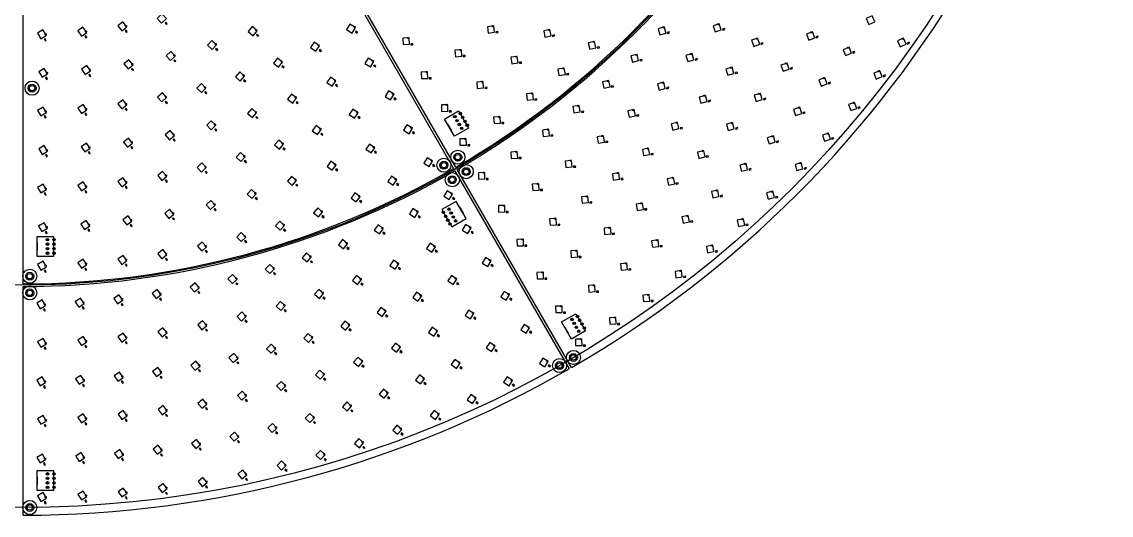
# Model space of a CAD drawing. Header units: millimetres. Extents: x -854 to 854, y -854 to 854.
# Drawn here: x 0 to 848, y -854 to -470 of the extents above; entities that cross this region are included whole.
import ezdxf

# ---------------------------------------------------------------- set-up
doc = ezdxf.new("R2010")
doc.units = ezdxf.units.MM
for name, color, linetype in [('CAP', 30, 'Continuous'), ('LED', 7, 'Continuous'), ('MOUNT', 1, 'Continuous'), ('OUTLINE', 2, 'Continuous'), ('WAGO', 3, 'Continuous')]:
    doc.layers.add(name, color=color, linetype=linetype)

msp = doc.modelspace()

# ---------------------------------------------------------------- linework, layer by layer
at = {"layer": 'CAP'}
for points in [[(113.22, -471.5), (112.13, -470.33), (111.54, -470.88), (112.64, -472.05), (113.22, -471.5)], [(19.06, -484.53), (18.22, -483.17), (17.54, -483.59), (18.38, -484.95), (19.06, -484.53)], [(50.71, -482.24), (49.78, -480.94), (49.13, -481.41), (50.06, -482.71), (50.71, -482.24)], [(82.14, -477.9), (81.13, -476.66), (80.51, -477.17), (81.52, -478.4), (82.14, -477.9)], [(184.36, -480.77), (183.13, -479.75), (182.62, -480.37), (183.85, -481.38), (184.36, -480.77)], [(261.42, -478.1), (260.06, -477.26), (259.64, -477.94), (261, -478.78), (261.42, -478.1)], [(370.62, -477.51), (369.03, -477.72), (369.14, -478.51), (370.72, -478.3), (370.62, -477.51)], [(414.59, -480.27), (413.01, -480.56), (413.16, -481.35), (414.73, -481.06), (414.59, -480.27)], [(503.96, -477.81), (502.42, -478.26), (502.65, -479.02), (504.18, -478.58), (503.96, -477.81)], [(546.88, -475.15), (545.36, -475.67), (545.62, -476.42), (547.13, -475.91), (546.88, -475.15)], [(619.57, -481.16), (618.09, -481.75), (618.38, -482.5), (619.87, -481.9), (619.57, -481.16)], [(152.52, -491.79), (151.36, -490.7), (150.81, -491.28), (151.98, -492.38), (152.52, -491.79)], [(233.18, -492.49), (231.87, -491.57), (231.41, -492.23), (232.72, -493.15), (233.18, -492.49)], [(304.42, -487.17), (302.82, -487.22), (302.84, -488.02), (304.44, -487.97), (304.42, -487.17)], [(449.43, -489.41), (447.86, -489.75), (448.03, -490.54), (449.6, -490.2), (449.43, -489.41)], [(576.84, -486.28), (575.34, -486.81), (575.6, -487.57), (577.11, -487.03), (576.84, -486.28)], [(690.64, -485.93), (689.18, -486.6), (689.52, -487.33), (690.97, -486.66), (690.64, -485.93)], [(120.03, -500.72), (118.94, -499.55), (118.36, -500.1), (119.45, -501.26), (120.03, -500.72)], [(345.12, -496.25), (343.53, -496.38), (343.59, -497.18), (345.18, -497.05), (345.12, -496.25)], [(482.64, -499.34), (481.08, -499.72), (481.27, -500.49), (482.83, -500.11), (482.64, -499.34)], [(525.63, -498.55), (524.09, -499), (524.32, -499.77), (525.85, -499.32), (525.63, -498.55)], [(648.18, -493.16), (646.71, -493.77), (647.01, -494.51), (648.49, -493.9), (648.18, -493.16)], [(87.03, -507.49), (86.01, -506.26), (85.39, -506.77), (86.41, -508), (87.03, -507.49)], [(204.15, -505.21), (202.89, -504.22), (202.4, -504.85), (203.65, -505.84), (204.15, -505.21)], [(275.66, -504.5), (274.3, -503.66), (273.88, -504.35), (275.24, -505.19), (275.66, -504.5)], [(388.88, -501.31), (387.3, -501.52), (387.4, -502.31), (388.99, -502.1), (388.88, -501.31)], [(599.69, -505.71), (598.19, -506.25), (598.46, -507), (599.96, -506.47), (599.69, -505.71)], [(20.04, -514.51), (19.2, -513.15), (18.52, -513.58), (19.36, -514.94), (20.04, -514.51)], [(53.65, -512.1), (52.72, -510.8), (52.07, -511.27), (53, -512.57), (53.65, -512.1)], [(174.43, -516.23), (173.23, -515.17), (172.7, -515.76), (173.9, -516.83), (174.43, -516.23)], [(318.68, -513.63), (317.08, -513.68), (317.1, -514.48), (318.7, -514.43), (318.68, -513.63)], [(425.63, -510.25), (424.05, -510.51), (424.18, -511.3), (425.76, -511.03), (425.63, -510.25)], [(556.79, -509.11), (555.27, -509.58), (555.5, -510.35), (557.03, -509.87), (556.79, -509.11)], [(629.29, -517.05), (627.79, -517.6), (628.07, -518.35), (629.57, -517.8), (629.29, -517.05)], [(671.99, -511.42), (670.51, -512.03), (670.81, -512.77), (672.29, -512.16), (671.99, -511.42)], [(144.12, -525.5), (142.98, -524.37), (142.42, -524.93), (143.55, -526.06), (144.12, -525.5)], [(245.86, -519.68), (244.55, -518.76), (244.09, -519.42), (245.4, -520.33), (245.86, -519.68)], [(362.11, -520.98), (360.52, -521.1), (360.58, -521.9), (362.18, -521.77), (362.11, -520.98)], [(460.4, -519.91), (458.83, -520.23), (458.99, -521.01), (460.55, -520.7), (460.4, -519.91)], [(503.38, -521.01), (501.83, -521.39), (502.02, -522.16), (503.57, -521.78), (503.38, -521.01)], [(113.32, -532.99), (112.25, -531.79), (111.66, -532.33), (112.72, -533.52), (113.32, -532.99)], [(215.22, -533.1), (213.97, -532.1), (213.47, -532.73), (214.73, -533.72), (215.22, -533.1)], [(291.44, -530.06), (290.07, -529.23), (289.66, -529.91), (291.02, -530.75), (291.44, -530.06)], [(400.87, -529.92), (399.28, -530.11), (399.37, -530.9), (400.96, -530.71), (400.87, -529.92)], [(535.84, -531.12), (534.3, -531.53), (534.5, -532.3), (536.05, -531.89), (535.84, -531.12)], [(578.84, -529.45), (577.32, -529.93), (577.55, -530.69), (579.08, -530.21), (578.84, -529.45)], [(50.67, -542.54), (49.76, -541.23), (49.1, -541.69), (50.02, -543), (50.67, -542.54)], [(82.13, -538.68), (81.14, -537.42), (80.52, -537.92), (81.51, -539.17), (82.13, -538.68)], [(334.35, -539.21), (332.75, -539.26), (332.77, -540.06), (334.37, -540.01), (334.35, -539.21)], [(437.28, -539.5), (435.7, -539.74), (435.82, -540.54), (437.4, -540.29), (437.28, -539.5)], [(480.18, -542.47), (478.61, -542.78), (478.77, -543.57), (480.33, -543.25), (480.18, -542.47)], [(609.52, -540.22), (608, -540.72), (608.25, -541.48), (609.77, -540.98), (609.52, -540.22)], [(652.39, -536.19), (650.89, -536.74), (651.17, -537.49), (652.67, -536.94), (652.39, -536.19)], [(19.04, -544.57), (18.2, -543.21), (17.52, -543.63), (18.36, -544.99), (19.04, -544.57)], [(183.86, -544.71), (182.67, -543.64), (182.14, -544.24), (183.33, -545.31), (183.86, -544.71)], [(263.3, -544.59), (261.98, -543.69), (261.53, -544.34), (262.84, -545.25), (263.3, -544.59)], [(375.2, -548.39), (373.6, -548.51), (373.66, -549.31), (375.26, -549.19), (375.2, -548.39)], [(151.88, -554.48), (150.75, -553.35), (150.18, -553.91), (151.32, -555.04), (151.88, -554.48)], [(234.44, -557.62), (233.17, -556.65), (232.68, -557.29), (233.95, -558.26), (234.44, -557.62)], [(305.75, -556.43), (304.39, -555.59), (303.97, -556.28), (305.34, -557.11), (305.75, -556.43)], [(413.33, -558.06), (411.74, -558.24), (411.83, -559.03), (413.42, -558.86), (413.33, -558.06)], [(514.02, -552.26), (512.46, -552.61), (512.64, -553.39), (514.2, -553.04), (514.02, -552.26)], [(557.06, -552.33), (555.51, -552.74), (555.72, -553.52), (557.26, -553.1), (557.06, -552.33)], [(86.48, -568.36), (85.49, -567.1), (84.86, -567.6), (85.86, -568.86), (86.48, -568.36)], [(119.38, -562.37), (118.32, -561.17), (117.72, -561.71), (118.79, -562.9), (119.38, -562.37)], [(204.93, -569.13), (203.71, -568.09), (203.19, -568.7), (204.41, -569.74), (204.93, -569.13)], [(348.68, -565.62), (347.08, -565.66), (347.1, -566.46), (348.7, -566.42), (348.68, -565.62)], [(456.06, -562.9), (454.48, -563.14), (454.6, -563.93), (456.18, -563.69), (456.06, -562.9)], [(588.89, -562.63), (587.36, -563.07), (587.58, -563.84), (589.11, -563.4), (588.89, -562.63)], [(631.89, -560.21), (630.37, -560.71), (630.62, -561.47), (632.14, -560.97), (631.89, -560.21)], [(19.92, -574.56), (19.08, -573.19), (18.39, -573.61), (19.23, -574.98), (19.92, -574.56)], [(53.29, -572.43), (52.37, -571.12), (51.72, -571.57), (52.63, -572.89), (53.29, -572.43)], [(276.21, -571.67), (274.89, -570.76), (274.44, -571.42), (275.76, -572.33), (276.21, -571.67)], [(388.6, -575.56), (387, -575.66), (387.05, -576.46), (388.65, -576.36), (388.6, -575.56)], [(491.37, -572.51), (489.79, -572.8), (489.94, -573.59), (491.51, -573.3), (491.37, -572.51)], [(534.36, -574.31), (532.8, -574.66), (532.98, -575.44), (534.54, -575.09), (534.36, -574.31)], [(174.86, -579.08), (173.7, -577.97), (173.15, -578.55), (174.31, -579.66), (174.86, -579.08)], [(245.92, -585.34), (244.65, -584.37), (244.16, -585), (245.43, -585.98), (245.92, -585.34)], [(321.45, -582.03), (320.09, -581.2), (319.67, -581.88), (321.04, -582.71), (321.45, -582.03)], [(431.07, -582.26), (429.48, -582.43), (429.57, -583.22), (431.16, -583.05), (431.07, -582.26)], [(567.44, -584.25), (565.89, -584.64), (566.08, -585.42), (567.64, -585.03), (567.44, -584.25)], [(610.5, -583.44), (608.96, -583.88), (609.18, -584.65), (610.72, -584.21), (610.5, -583.44)], [(113.38, -594.18), (112.34, -592.96), (111.73, -593.48), (112.77, -594.7), (113.38, -594.18)], [(144.32, -587.43), (143.22, -586.27), (142.64, -586.82), (143.74, -587.98), (144.32, -587.43)], [(363.12, -591.96), (361.52, -592), (361.54, -592.8), (363.14, -592.76), (363.12, -591.96)], [(467.92, -591.83), (466.33, -592.06), (466.45, -592.85), (468.03, -592.62), (467.92, -591.83)], [(50.65, -602.78), (49.74, -601.46), (49.08, -601.91), (49.99, -603.23), (50.65, -602.78)], [(82.12, -599.3), (81.15, -598.03), (80.51, -598.52), (81.49, -599.79), (82.12, -599.3)], [(214.94, -597.41), (213.73, -596.37), (213.21, -596.98), (214.43, -598.02), (214.94, -597.41)], [(293.4, -596.67), (292.07, -595.77), (291.62, -596.43), (292.95, -597.33), (293.4, -596.67)], [(405.26, -600.5), (403.67, -600.61), (403.72, -601.41), (405.32, -601.3), (405.26, -600.5)], [(510.81, -595.36), (509.23, -595.65), (509.38, -596.44), (510.95, -596.15), (510.81, -595.36)], [(19.03, -604.6), (18.19, -603.24), (17.51, -603.66), (18.35, -605.02), (19.03, -604.6)], [(183.38, -607.84), (182.22, -606.74), (181.67, -607.32), (182.83, -608.42), (183.38, -607.84)], [(264.67, -609.95), (263.39, -608.99), (262.91, -609.63), (264.19, -610.59), (264.67, -609.95)], [(337.04, -607.69), (335.67, -606.86), (335.26, -607.55), (336.62, -608.38), (337.04, -607.69)], [(443.71, -610.19), (442.12, -610.35), (442.2, -611.15), (443.79, -610.99), (443.71, -610.19)], [(545.2, -605.06), (543.63, -605.39), (543.8, -606.17), (545.36, -605.85), (545.2, -605.06)], [(588.26, -605.86), (586.7, -606.25), (586.9, -607.02), (588.45, -606.64), (588.26, -605.86)], [(151.32, -616.6), (150.22, -615.44), (149.64, -615.99), (150.74, -617.16), (151.32, -616.6)], [(378.68, -617.61), (377.09, -617.64), (377.1, -618.44), (378.7, -618.41), (378.68, -617.61)], [(486.42, -615.45), (484.83, -615.67), (484.95, -616.46), (486.53, -616.24), (486.42, -615.45)], [(118.84, -623.68), (117.8, -622.46), (117.2, -622.98), (118.23, -624.2), (118.84, -623.68)], [(235.35, -621.85), (234.12, -620.84), (233.61, -621.45), (234.84, -622.47), (235.35, -621.85)], [(310.21, -621.82), (308.88, -620.93), (308.44, -621.59), (309.77, -622.48), (310.21, -621.82)], [(522.2, -625.03), (520.62, -625.29), (520.75, -626.08), (522.33, -625.81), (522.2, -625.03)], [(565.19, -627.43), (563.63, -627.76), (563.79, -628.54), (565.35, -628.22), (565.19, -627.43)], [(19.81, -634.59), (18.98, -633.23), (18.3, -633.65), (19.13, -635.01), (19.81, -634.59)], [(53, -632.68), (52.09, -631.37), (51.43, -631.82), (52.34, -633.14), (53, -632.68)], [(86.04, -629.04), (85.07, -627.77), (84.43, -628.26), (85.4, -629.53), (86.04, -629.04)], [(205.5, -632.35), (204.31, -631.27), (203.77, -631.86), (204.96, -632.94), (205.5, -632.35)], [(282.79, -634.76), (281.5, -633.81), (281.03, -634.46), (282.32, -635.4), (282.79, -634.76)], [(351.47, -634), (350.1, -633.17), (349.68, -633.85), (351.05, -634.68), (351.47, -634)], [(418.78, -627.56), (417.18, -627.66), (417.23, -628.46), (418.83, -628.36), (418.78, -627.56)], [(461.24, -634.53), (459.65, -634.7), (459.73, -635.49), (461.32, -635.33), (461.24, -634.53)], [(175.17, -641.41), (174.04, -640.28), (173.48, -640.84), (174.61, -641.98), (175.17, -641.41)], [(393.17, -643.92), (391.57, -643.95), (391.58, -644.75), (393.18, -644.72), (393.17, -643.92)], [(498.46, -644.11), (496.87, -644.32), (496.98, -645.12), (498.56, -644.91), (498.46, -644.11)], [(144.46, -649.02), (143.38, -647.83), (142.79, -648.37), (143.86, -649.56), (144.46, -649.02)], [(254.83, -646.49), (253.59, -645.49), (253.09, -646.11), (254.33, -647.11), (254.83, -646.49)], [(323.48, -648.72), (322.15, -647.83), (321.7, -648.5), (323.03, -649.39), (323.48, -648.72)], [(435.32, -652.59), (433.72, -652.69), (433.77, -653.49), (435.37, -653.39), (435.32, -652.59)], [(541.34, -648.13), (539.76, -648.4), (539.89, -649.18), (541.47, -648.92), (541.34, -648.13)], [(82.11, -659.81), (81.15, -658.53), (80.51, -659.01), (81.47, -660.29), (82.11, -659.81)], [(113.41, -655.16), (112.39, -653.92), (111.78, -654.43), (112.79, -655.67), (113.41, -655.16)], [(226.39, -656.99), (225.19, -655.93), (224.66, -656.53), (225.87, -657.59), (226.39, -656.99)], [(294.87, -662.22), (293.58, -661.27), (293.11, -661.91), (294.4, -662.86), (294.87, -662.22)], [(367, -659.68), (365.64, -658.85), (365.22, -659.54), (366.59, -660.37), (367, -659.68)], [(19.02, -664.63), (18.19, -663.26), (17.5, -663.68), (18.34, -665.04), (19.02, -664.63)], [(50.62, -662.97), (49.72, -661.65), (49.06, -662.09), (49.96, -663.42), (50.62, -662.97)], [(197.52, -666.24), (196.36, -665.13), (195.81, -665.71), (196.97, -666.82), (197.52, -666.24)], [(408.69, -669.59), (407.09, -669.62), (407.1, -670.42), (408.7, -670.39), (408.69, -669.59)], [(474.03, -662.3), (472.43, -662.45), (472.51, -663.25), (474.1, -663.1), (474.03, -662.3)], [(516.72, -667.92), (515.14, -668.12), (515.24, -668.92), (516.83, -668.71), (516.72, -667.92)], [(168.27, -674.22), (167.16, -673.06), (166.59, -673.62), (167.69, -674.77), (168.27, -674.22)], [(265.71, -674.45), (264.46, -673.45), (263.96, -674.07), (265.21, -675.07), (265.71, -674.45)], [(340.14, -673.93), (338.81, -673.04), (338.37, -673.71), (339.7, -674.59), (340.14, -673.93)], [(108.87, -686.32), (107.87, -685.07), (107.24, -685.57), (108.24, -686.82), (108.87, -686.32)], [(138.7, -680.92), (137.65, -679.71), (137.05, -680.24), (138.1, -681.44), (138.7, -680.92)], [(236.04, -685.4), (234.83, -684.34), (234.31, -684.94), (235.51, -686), (236.04, -685.4)], [(312.73, -687.07), (311.43, -686.14), (310.97, -686.79), (312.26, -687.72), (312.73, -687.07)], [(381.48, -685.96), (380.11, -685.13), (379.7, -685.82), (381.06, -686.64), (381.48, -685.96)], [(448.93, -679.56), (447.33, -679.65), (447.38, -680.45), (448.98, -680.36), (448.93, -679.56)], [(491.39, -686.77), (489.79, -686.92), (489.87, -687.71), (491.46, -687.57), (491.39, -686.77)], [(18.35, -694.66), (17.52, -693.29), (16.84, -693.7), (17.67, -695.07), (18.35, -694.66)], [(48.64, -693.2), (47.75, -691.87), (47.08, -692.31), (47.97, -693.64), (48.64, -693.2)], [(78.83, -690.41), (77.88, -689.12), (77.24, -689.6), (78.18, -690.89), (78.83, -690.41)], [(205.91, -695.04), (204.76, -693.93), (204.21, -694.51), (205.36, -695.62), (205.91, -695.04)], [(175.4, -703.36), (174.3, -702.2), (173.72, -702.76), (174.82, -703.91), (175.4, -703.36)], [(284.81, -699.11), (283.55, -698.12), (283.06, -698.75), (284.32, -699.74), (284.81, -699.11)], [(353.55, -700.76), (352.21, -699.88), (351.77, -700.55), (353.11, -701.43), (353.55, -700.76)], [(423.21, -695.87), (421.61, -695.9), (421.62, -696.7), (423.22, -696.67), (423.21, -695.87)], [(144.55, -710.34), (143.5, -709.14), (142.9, -709.67), (143.95, -710.87), (144.55, -710.34)], [(256.43, -710.01), (255.21, -708.97), (254.69, -709.58), (255.91, -710.62), (256.43, -710.01)], [(396.98, -711.67), (395.61, -710.84), (395.19, -711.53), (396.56, -712.35), (396.98, -711.67)], [(465.36, -704.66), (463.77, -704.75), (463.81, -705.55), (465.41, -705.46), (465.36, -704.66)], [(82.09, -720.24), (81.15, -718.95), (80.5, -719.42), (81.45, -720.71), (82.09, -720.24)], [(113.43, -715.97), (112.43, -714.72), (111.81, -715.22), (112.81, -716.47), (113.43, -715.97)], [(227.63, -719.76), (226.46, -718.68), (225.92, -719.26), (227.09, -720.35), (227.63, -719.76)], [(325.04, -714.43), (323.75, -713.5), (323.28, -714.15), (324.58, -715.08), (325.04, -714.43)], [(19.01, -724.65), (18.18, -723.28), (17.5, -723.7), (18.33, -725.07), (19.01, -724.65)], [(50.6, -723.13), (49.71, -721.8), (49.05, -722.25), (49.93, -723.58), (50.6, -723.13)], [(198.47, -728.34), (197.34, -727.21), (196.77, -727.78), (197.9, -728.91), (198.47, -728.34)], [(296.01, -726.94), (294.75, -725.95), (294.26, -726.58), (295.52, -727.57), (296.01, -726.94)], [(370.09, -726.01), (368.75, -725.14), (368.31, -725.81), (369.65, -726.68), (370.09, -726.01)], [(438.69, -721.57), (437.09, -721.6), (437.11, -722.4), (438.71, -722.37), (438.69, -721.57)], [(168.98, -735.74), (167.89, -734.57), (167.31, -735.11), (168.39, -736.29), (168.98, -735.74)], [(266.5, -738.27), (265.28, -737.23), (264.77, -737.84), (265.98, -738.88), (266.5, -738.27)], [(411.49, -737.92), (410.12, -737.1), (409.7, -737.78), (411.08, -738.61), (411.49, -737.92)], [(109.23, -746.96), (108.24, -745.7), (107.61, -746.19), (108.6, -747.45), (109.23, -746.96)], [(139.22, -741.95), (138.18, -740.73), (137.57, -741.25), (138.61, -742.47), (139.22, -741.95)], [(342.68, -739.34), (341.38, -738.42), (340.92, -739.07), (342.22, -740), (342.68, -739.34)], [(18.4, -754.68), (17.57, -753.31), (16.88, -753.72), (17.71, -755.09), (18.4, -754.68)], [(48.77, -753.32), (47.89, -751.99), (47.22, -752.43), (48.1, -753.76), (48.77, -753.32)], [(79.06, -750.75), (78.13, -749.45), (77.48, -749.92), (78.41, -751.22), (79.06, -750.75)], [(236.56, -748.4), (235.38, -747.32), (234.84, -747.91), (236.02, -748.99), (236.56, -748.4)], [(314.8, -751.64), (313.53, -750.67), (313.04, -751.3), (314.31, -752.27), (314.8, -751.64)], [(383.61, -752.79), (382.27, -751.92), (381.83, -752.59), (383.17, -753.46), (383.61, -752.79)], [(206.23, -757.32), (205.1, -756.19), (204.54, -756.76), (205.67, -757.89), (206.23, -757.32)], [(286.47, -762.88), (285.24, -761.86), (284.73, -762.48), (285.96, -763.5), (286.47, -762.88)], [(144.63, -771.46), (143.59, -770.24), (142.98, -770.76), (144.02, -771.98), (144.63, -771.46)], [(175.57, -765.01), (174.49, -763.84), (173.9, -764.38), (174.98, -765.55), (175.57, -765.01)], [(355.19, -766.61), (353.89, -765.69), (353.42, -766.34), (354.73, -767.26), (355.19, -766.61)], [(82.08, -780.6), (81.14, -779.3), (80.49, -779.77), (81.43, -781.06), (82.08, -780.6)], [(113.44, -776.66), (112.46, -775.4), (111.83, -775.89), (112.81, -777.15), (113.44, -776.66)], [(257.75, -773.06), (256.56, -772), (256.02, -772.59), (257.22, -773.66), (257.75, -773.06)], [(326.28, -779.36), (325.01, -778.38), (324.52, -779.02), (325.79, -779.99), (326.28, -779.36)], [(19, -784.67), (18.17, -783.3), (17.49, -783.71), (18.32, -785.08), (19, -784.67)], [(50.58, -783.27), (49.7, -781.93), (49.03, -782.37), (49.91, -783.71), (50.58, -783.27)], [(228.66, -782.16), (227.51, -781.05), (226.96, -781.63), (228.11, -782.74), (228.66, -782.16)], [(169.57, -797.06), (168.51, -795.87), (167.91, -796.4), (168.98, -797.59), (169.57, -797.06)], [(199.26, -790.16), (198.15, -789.01), (197.57, -789.57), (198.68, -790.72), (199.26, -790.16)], [(296.91, -791.01), (295.68, -789.99), (295.17, -790.61), (296.4, -791.63), (296.91, -791.01)], [(139.65, -802.84), (138.63, -801.61), (138.01, -802.12), (139.03, -803.35), (139.65, -802.84)], [(267.13, -801.56), (265.93, -800.49), (265.4, -801.09), (266.59, -802.16), (267.13, -801.56)], [(18.43, -814.69), (17.61, -813.32), (16.92, -813.73), (17.75, -815.1), (18.43, -814.69)], [(48.88, -813.43), (48.01, -812.09), (47.34, -812.53), (48.21, -813.87), (48.88, -813.43)], [(79.26, -811.04), (78.34, -809.73), (77.69, -810.19), (78.61, -811.5), (79.26, -811.04)], [(109.53, -807.5), (108.56, -806.23), (107.93, -806.72), (108.9, -807.99), (109.53, -807.5)], [(236.97, -810.99), (235.82, -809.88), (235.26, -810.45), (236.41, -811.56), (236.97, -810.99)], [(206.48, -819.28), (205.37, -818.13), (204.79, -818.68), (205.9, -819.84), (206.48, -819.28)], [(175.7, -826.43), (174.63, -825.24), (174.04, -825.77), (175.1, -826.96), (175.7, -826.43)], [(113.45, -837.25), (112.48, -835.98), (111.84, -836.47), (112.81, -837.73), (113.45, -837.25)], [(144.68, -832.42), (143.66, -831.19), (143.04, -831.7), (144.06, -832.93), (144.68, -832.42)], [(18.99, -844.69), (18.17, -843.31), (17.48, -843.73), (18.31, -845.1), (18.99, -844.69)], [(50.56, -843.38), (49.69, -842.05), (49.02, -842.48), (49.9, -843.82), (50.56, -843.38)], [(82.06, -840.9), (81.14, -839.6), (80.49, -840.06), (81.41, -841.37), (82.06, -840.9)]]:
    msp.add_lwpolyline(points, dxfattribs=at)
at = {"layer": 'LED'}
for points in [[(108.88, -470.99), (112.53, -467.58), (109.11, -463.93), (105.46, -467.35), (108.88, -470.99)], [(663.92, -469.95), (661.83, -465.41), (657.29, -467.49), (659.37, -472.04), (663.92, -469.95)], [(46.47, -481.18), (50.54, -478.26), (47.62, -474.2), (43.56, -477.11), (46.47, -481.18)], [(77.84, -477.11), (81.71, -473.94), (78.54, -470.07), (74.67, -473.24), (77.84, -477.11)], [(179.99, -480.83), (183.17, -476.97), (179.3, -473.79), (176.13, -477.66), (179.99, -480.83)], [(257.1, -478.75), (259.72, -474.49), (255.47, -471.87), (252.84, -476.12), (257.1, -478.75)], [(368.06, -478.16), (367.41, -473.21), (362.45, -473.86), (363.1, -478.82), (368.06, -478.16)], [(501.53, -478.84), (500.13, -474.04), (495.33, -475.44), (496.73, -480.24), (501.53, -478.84)], [(544.5, -476.29), (542.89, -471.56), (538.15, -473.17), (539.76, -477.9), (544.5, -476.29)], [(14.9, -483.19), (19.15, -480.55), (16.51, -476.3), (12.26, -478.94), (14.9, -483.19)], [(301.81, -487.56), (301.66, -482.56), (296.66, -482.71), (296.81, -487.71), (301.81, -487.56)], [(412.07, -481.06), (411.15, -476.14), (406.24, -477.05), (407.15, -481.97), (412.07, -481.06)], [(574.48, -487.45), (572.8, -482.74), (568.09, -484.42), (569.77, -489.13), (574.48, -487.45)], [(617.26, -482.43), (615.39, -477.79), (610.75, -479.65), (612.62, -484.29), (617.26, -482.43)], [(688.39, -487.31), (686.3, -482.77), (681.76, -484.85), (683.84, -489.4), (688.39, -487.31)], [(148.16, -491.57), (151.58, -487.92), (147.93, -484.51), (144.51, -488.16), (148.16, -491.57)], [(228.83, -492.89), (231.7, -488.79), (227.6, -485.92), (224.73, -490.02), (228.83, -492.89)], [(342.53, -496.77), (342.14, -491.79), (337.16, -492.18), (337.55, -497.16), (342.53, -496.77)], [(446.93, -490.28), (445.87, -485.39), (440.98, -486.46), (442.04, -491.34), (446.93, -490.28)], [(645.88, -494.45), (643.97, -489.83), (639.35, -491.74), (641.26, -496.36), (645.88, -494.45)], [(82.73, -506.71), (86.6, -503.53), (83.42, -499.67), (79.56, -502.84), (82.73, -506.71)], [(115.69, -500.21), (119.34, -496.79), (115.92, -493.14), (112.28, -496.56), (115.69, -500.21)], [(199.78, -505.36), (202.88, -501.44), (198.96, -498.34), (195.86, -502.26), (199.78, -505.36)], [(271.34, -505.16), (273.96, -500.9), (269.71, -498.27), (267.08, -502.53), (271.34, -505.16)], [(386.32, -501.96), (385.67, -497.01), (380.71, -497.66), (381.37, -502.62), (386.32, -501.96)], [(480.17, -500.27), (478.98, -495.41), (474.12, -496.6), (475.31, -501.45), (480.17, -500.27)], [(523.2, -499.59), (521.8, -494.79), (517, -496.19), (518.4, -500.99), (523.2, -499.59)], [(15.88, -513.17), (20.13, -510.53), (17.49, -506.28), (13.24, -508.92), (15.88, -513.17)], [(49.41, -511.03), (53.48, -508.12), (50.56, -504.06), (46.5, -506.97), (49.41, -511.03)], [(423.1, -510.99), (422.27, -506.06), (417.34, -506.89), (418.16, -511.82), (423.1, -510.99)], [(554.38, -510.19), (552.9, -505.42), (548.12, -506.9), (549.61, -511.68), (554.38, -510.19)], [(597.33, -506.89), (595.65, -502.18), (590.94, -503.86), (592.62, -508.57), (597.33, -506.89)], [(669.68, -512.71), (667.77, -508.09), (663.15, -510.01), (665.06, -514.63), (669.68, -512.71)], [(170.06, -516.12), (173.38, -512.39), (169.65, -509.06), (166.32, -512.8), (170.06, -516.12)], [(241.51, -520.08), (244.37, -515.98), (240.28, -513.11), (237.41, -517.21), (241.51, -520.08)], [(316.06, -514.02), (315.93, -509.02), (310.93, -509.15), (311.07, -514.15), (316.06, -514.02)], [(359.52, -521.5), (359.13, -516.51), (354.15, -516.9), (354.54, -521.89), (359.52, -521.5)], [(457.89, -520.73), (456.91, -515.83), (452.01, -516.81), (452.98, -521.71), (457.89, -520.73)], [(500.91, -521.94), (499.72, -517.08), (494.87, -518.27), (496.06, -523.12), (500.91, -521.94)], [(626.94, -518.25), (625.2, -513.57), (620.52, -515.31), (622.26, -519.99), (626.94, -518.25)], [(108.99, -532.37), (112.73, -529.05), (109.4, -525.31), (105.67, -528.64), (108.99, -532.37)], [(139.76, -525.14), (143.3, -521.6), (139.76, -518.06), (136.23, -521.6), (139.76, -525.14)], [(287.12, -530.73), (289.73, -526.46), (285.47, -523.85), (282.86, -528.12), (287.12, -530.73)], [(398.3, -530.54), (397.71, -525.58), (392.74, -526.17), (393.34, -531.14), (398.3, -530.54)], [(576.43, -530.53), (574.95, -525.76), (570.17, -527.24), (571.66, -532.02), (576.43, -530.53)], [(77.85, -537.81), (81.77, -534.71), (78.67, -530.79), (74.75, -533.89), (77.85, -537.81)], [(210.86, -533.24), (213.96, -529.32), (210.04, -526.22), (206.94, -530.14), (210.86, -533.24)], [(533.39, -532.1), (532.1, -527.27), (527.27, -528.56), (528.56, -533.39), (533.39, -532.1)], [(650.04, -537.39), (648.3, -532.71), (643.62, -534.45), (645.36, -539.13), (650.04, -537.39)], [(14.89, -543.21), (19.15, -540.59), (16.52, -536.33), (12.27, -538.96), (14.89, -543.21)], [(46.45, -541.43), (50.55, -538.56), (47.68, -534.46), (43.58, -537.33), (46.45, -541.43)], [(179.5, -544.6), (182.82, -540.86), (179.08, -537.54), (175.76, -541.27), (179.5, -544.6)], [(258.95, -545.03), (261.78, -540.91), (257.66, -538.07), (254.83, -542.2), (258.95, -545.03)], [(331.74, -539.6), (331.61, -534.6), (326.61, -534.73), (326.74, -539.73), (331.74, -539.6)], [(434.74, -540.21), (433.98, -535.27), (429.04, -536.03), (429.8, -540.97), (434.74, -540.21)], [(477.67, -543.29), (476.69, -538.38), (471.79, -539.36), (472.76, -544.26), (477.67, -543.29)], [(607.13, -541.33), (605.56, -536.58), (600.81, -538.15), (602.38, -542.9), (607.13, -541.33)], [(147.53, -554.11), (151.06, -550.58), (147.53, -547.04), (143.99, -550.58), (147.53, -554.11)], [(230.07, -557.83), (233.12, -553.87), (229.15, -550.82), (226.1, -554.79), (230.07, -557.83)], [(301.44, -557.09), (304.05, -552.83), (299.78, -550.22), (297.17, -554.48), (301.44, -557.09)], [(372.61, -548.89), (372.25, -543.91), (367.26, -544.26), (367.62, -549.25), (372.61, -548.89)], [(511.53, -553.14), (510.44, -548.27), (505.56, -549.36), (506.66, -554.24), (511.53, -553.14)], [(554.61, -553.31), (553.31, -548.48), (548.48, -549.78), (549.78, -554.61), (554.61, -553.31)], [(115.06, -561.75), (118.79, -558.43), (115.47, -554.69), (111.73, -558.02), (115.06, -561.75)], [(410.76, -558.66), (410.22, -553.69), (405.25, -554.23), (405.79, -559.2), (410.76, -558.66)], [(453.52, -563.61), (452.76, -558.67), (447.81, -559.43), (448.57, -564.37), (453.52, -563.61)], [(586.46, -563.66), (585.08, -558.85), (580.27, -560.24), (581.66, -565.04), (586.46, -563.66)], [(629.5, -561.32), (627.93, -556.57), (623.18, -558.14), (624.75, -562.89), (629.5, -561.32)], [(15.76, -573.2), (20.02, -570.57), (17.39, -566.32), (13.14, -568.94), (15.76, -573.2)], [(49.06, -571.31), (53.16, -568.45), (50.29, -564.35), (46.2, -567.22), (49.06, -571.31)], [(82.2, -567.49), (86.12, -564.39), (83.02, -560.47), (79.1, -563.57), (82.2, -567.49)], [(200.56, -569.11), (203.81, -565.31), (200.01, -562.06), (196.76, -565.86), (200.56, -569.11)], [(271.87, -572.11), (274.7, -567.98), (270.58, -565.15), (267.75, -569.27), (271.87, -572.11)], [(346.07, -566), (345.95, -561), (340.95, -561.12), (341.07, -566.12), (346.07, -566)], [(170.5, -578.83), (173.94, -575.2), (170.32, -571.76), (166.87, -575.38), (170.5, -578.83)], [(317.14, -582.7), (319.74, -578.43), (315.47, -575.83), (312.87, -580.1), (317.14, -582.7)], [(386, -576.05), (385.67, -571.06), (380.69, -571.38), (381.01, -576.37), (386, -576.05)], [(488.85, -573.29), (487.94, -568.37), (483.03, -569.28), (483.93, -574.19), (488.85, -573.29)], [(531.88, -575.19), (530.78, -570.32), (525.9, -571.41), (527, -576.29), (531.88, -575.19)], [(139.97, -586.96), (143.6, -583.51), (140.16, -579.89), (136.53, -583.33), (139.97, -586.96)], [(241.55, -585.55), (244.6, -581.58), (240.63, -578.54), (237.59, -582.51), (241.55, -585.55)], [(428.5, -582.85), (427.96, -577.88), (422.99, -578.43), (423.53, -583.4), (428.5, -582.85)], [(564.97, -585.19), (563.77, -580.34), (558.92, -581.54), (560.12, -586.39), (564.97, -585.19)], [(608.07, -584.47), (606.68, -579.67), (601.88, -581.05), (603.26, -585.85), (608.07, -584.47)], [(77.85, -598.37), (81.82, -595.33), (78.78, -591.36), (74.81, -594.41), (77.85, -598.37)], [(109.06, -593.48), (112.87, -590.23), (109.62, -586.43), (105.82, -589.68), (109.06, -593.48)], [(210.58, -597.39), (213.82, -593.59), (210.02, -590.34), (206.77, -594.14), (210.58, -597.39)], [(289.05, -597.13), (291.85, -592.99), (287.71, -590.19), (284.91, -594.33), (289.05, -597.13)], [(360.51, -592.33), (360.4, -587.34), (355.4, -587.44), (355.51, -592.44), (360.51, -592.33)], [(465.37, -592.51), (464.66, -587.56), (459.71, -588.26), (460.42, -593.21), (465.37, -592.51)], [(508.28, -596.14), (507.38, -591.23), (502.46, -592.13), (503.37, -597.05), (508.28, -596.14)], [(14.88, -603.23), (19.14, -600.62), (16.53, -596.36), (12.27, -598.97), (14.88, -603.23)], [(46.43, -601.63), (50.55, -598.79), (47.72, -594.67), (43.6, -597.51), (46.43, -601.63)], [(179.02, -607.59), (182.46, -603.96), (178.84, -600.52), (175.4, -604.15), (179.02, -607.59)], [(332.72, -608.38), (335.32, -604.1), (331.04, -601.51), (328.45, -605.78), (332.72, -608.38)], [(402.67, -600.99), (402.34, -596), (397.35, -596.33), (397.68, -601.32), (402.67, -600.99)], [(542.7, -605.91), (541.68, -601.01), (536.78, -602.03), (537.8, -606.93), (542.7, -605.91)], [(585.79, -606.8), (584.58, -601.94), (579.73, -603.15), (580.93, -608), (585.79, -606.8)], [(146.98, -616.13), (150.6, -612.69), (147.16, -609.06), (143.54, -612.5), (146.98, -616.13)], [(260.31, -610.21), (263.31, -606.21), (259.31, -603.21), (256.31, -607.21), (260.31, -610.21)], [(441.13, -610.77), (440.63, -605.79), (435.65, -606.3), (436.16, -611.27), (441.13, -610.77)], [(114.53, -622.98), (118.33, -619.73), (115.09, -615.93), (111.28, -619.17), (114.53, -622.98)], [(230.98, -621.91), (234.17, -618.05), (230.31, -614.87), (227.13, -618.72), (230.98, -621.91)], [(305.87, -622.31), (308.65, -618.15), (304.49, -615.37), (301.71, -619.53), (305.87, -622.31)], [(376.07, -617.98), (375.96, -612.98), (370.96, -613.09), (371.07, -618.09), (376.07, -617.98)], [(483.87, -616.13), (483.16, -611.18), (478.21, -611.88), (478.92, -616.83), (483.87, -616.13)], [(15.67, -633.22), (19.93, -630.61), (17.32, -626.35), (13.05, -628.96), (15.67, -633.22)], [(48.78, -631.53), (52.91, -628.7), (50.07, -624.58), (45.95, -627.41), (48.78, -631.53)], [(81.77, -628.12), (85.74, -625.07), (82.69, -621.1), (78.73, -624.15), (81.77, -628.12)], [(201.13, -632.19), (204.49, -628.49), (200.79, -625.13), (197.43, -628.83), (201.13, -632.19)], [(416.18, -628.04), (415.88, -623.05), (410.89, -623.35), (411.19, -628.34), (416.18, -628.04)], [(519.66, -625.78), (518.83, -620.85), (513.9, -621.68), (514.73, -626.61), (519.66, -625.78)], [(562.69, -628.28), (561.67, -623.38), (556.77, -624.4), (557.79, -629.3), (562.69, -628.28)], [(170.82, -641.05), (174.36, -637.51), (170.82, -633.98), (167.29, -637.51), (170.82, -641.05)], [(278.43, -635.06), (281.39, -631.03), (277.36, -628.07), (274.4, -632.1), (278.43, -635.06)], [(347.15, -634.68), (349.75, -630.4), (345.47, -627.81), (342.88, -632.08), (347.15, -634.68)], [(458.67, -635.11), (458.16, -630.14), (453.19, -630.64), (453.69, -635.61), (458.67, -635.11)], [(140.12, -648.45), (143.82, -645.09), (140.46, -641.39), (136.76, -644.75), (140.12, -648.45)], [(250.47, -646.6), (253.6, -642.7), (249.7, -639.57), (246.57, -643.47), (250.47, -646.6)], [(319.14, -649.22), (321.92, -645.06), (317.76, -642.28), (314.98, -646.44), (319.14, -649.22)], [(390.55, -644.29), (390.45, -639.29), (385.45, -639.39), (385.55, -644.39), (390.55, -644.29)], [(495.9, -644.77), (495.25, -639.81), (490.29, -640.46), (490.94, -645.42), (495.9, -644.77)], [(538.8, -648.88), (537.97, -643.95), (533.04, -644.78), (533.87, -649.71), (538.8, -648.88)], [(77.85, -658.83), (81.85, -655.84), (78.86, -651.83), (74.85, -654.83), (77.85, -658.83)], [(109.11, -654.38), (112.97, -651.2), (109.78, -647.34), (105.93, -650.53), (109.11, -654.38)], [(222.02, -656.91), (225.32, -653.15), (221.56, -649.85), (218.27, -653.61), (222.02, -656.91)], [(432.72, -653.06), (432.42, -648.07), (427.43, -648.38), (427.73, -653.37), (432.72, -653.06)], [(14.87, -663.25), (19.14, -660.65), (16.54, -656.38), (12.27, -658.98), (14.87, -663.25)], [(46.41, -661.79), (50.56, -658.99), (47.75, -654.85), (43.61, -657.65), (46.41, -661.79)], [(193.16, -665.97), (196.62, -662.36), (193, -658.9), (189.55, -662.51), (193.16, -665.97)], [(290.52, -662.52), (293.47, -658.49), (289.44, -655.53), (286.48, -659.56), (290.52, -662.52)], [(362.69, -660.37), (365.28, -656.09), (361, -653.51), (358.41, -657.78), (362.69, -660.37)], [(471.45, -662.86), (470.98, -657.88), (466, -658.35), (466.47, -663.33), (471.45, -662.86)], [(163.93, -673.76), (167.54, -670.3), (164.08, -666.69), (160.47, -670.15), (163.93, -673.76)], [(261.34, -674.56), (264.47, -670.66), (260.57, -667.53), (257.44, -671.43), (261.34, -674.56)], [(335.81, -674.44), (338.56, -670.27), (334.39, -667.51), (331.63, -671.68), (335.81, -674.44)], [(406.07, -669.96), (405.97, -664.96), (400.97, -665.06), (401.07, -670.06), (406.07, -669.96)], [(514.16, -668.57), (513.51, -663.61), (508.55, -664.26), (509.21, -669.22), (514.16, -668.57)], [(134.38, -680.27), (138.14, -676.97), (134.84, -673.21), (131.08, -676.51), (134.38, -680.27)], [(231.67, -685.32), (234.96, -681.56), (231.21, -678.26), (227.91, -682.02), (231.67, -685.32)], [(446.33, -680.02), (446.05, -675.03), (441.06, -675.31), (441.34, -680.3), (446.33, -680.02)], [(14.21, -693.27), (18.49, -690.68), (15.89, -686.4), (11.62, -689), (14.21, -693.27)], [(44.44, -691.99), (48.6, -689.21), (45.82, -685.06), (41.66, -687.83), (44.44, -691.99)], [(74.58, -689.39), (78.61, -686.44), (75.66, -682.4), (71.62, -685.36), (74.58, -689.39)], [(104.58, -685.48), (108.48, -682.35), (105.35, -678.46), (101.45, -681.58), (104.58, -685.48)], [(308.38, -687.41), (311.3, -683.36), (307.24, -680.44), (304.32, -684.49), (308.38, -687.41)], [(377.16, -686.65), (379.75, -682.37), (375.47, -679.78), (372.89, -684.06), (377.16, -686.65)], [(488.81, -687.33), (488.34, -682.35), (483.36, -682.82), (483.83, -687.79), (488.81, -687.33)], [(201.55, -694.77), (205.01, -691.16), (201.4, -687.7), (197.94, -691.31), (201.55, -694.77)], [(280.45, -699.27), (283.53, -695.34), (279.59, -692.25), (276.51, -696.19), (280.45, -699.27)], [(349.21, -701.28), (351.97, -697.11), (347.8, -694.35), (345.04, -698.52), (349.21, -701.28)], [(420.59, -696.24), (420.5, -691.24), (415.5, -691.33), (415.59, -696.33), (420.59, -696.24)], [(140.23, -709.69), (143.99, -706.4), (140.7, -702.64), (136.94, -705.93), (140.23, -709.69)], [(171.06, -702.9), (174.67, -699.44), (171.21, -695.83), (167.6, -699.29), (171.06, -702.9)], [(252.06, -710), (255.3, -706.19), (251.49, -702.95), (248.25, -706.76), (252.06, -710)], [(462.76, -705.12), (462.48, -700.13), (457.49, -700.41), (457.77, -705.4), (462.76, -705.12)], [(77.85, -719.21), (81.88, -716.26), (78.92, -712.23), (74.89, -715.18), (77.85, -719.21)], [(109.14, -715.13), (113.04, -712.01), (109.91, -708.11), (106.01, -711.24), (109.14, -715.13)], [(320.69, -714.77), (323.61, -710.71), (319.55, -707.79), (316.63, -711.85), (320.69, -714.77)], [(392.66, -712.36), (395.24, -708.08), (390.96, -705.5), (388.38, -709.78), (392.66, -712.36)], [(14.87, -723.26), (19.14, -720.67), (16.55, -716.39), (12.27, -718.99), (14.87, -723.26)], [(46.4, -721.93), (50.56, -719.15), (47.78, -714.99), (43.62, -717.77), (46.4, -721.93)], [(223.27, -719.57), (226.66, -715.9), (222.98, -712.51), (219.59, -716.18), (223.27, -719.57)], [(291.65, -727.1), (294.73, -723.17), (290.8, -720.09), (287.71, -724.02), (291.65, -727.1)], [(365.75, -726.55), (368.49, -722.36), (364.31, -719.62), (361.57, -723.81), (365.75, -726.55)], [(436.08, -721.93), (435.98, -716.93), (430.98, -717.03), (431.08, -722.03), (436.08, -721.93)], [(164.64, -735.21), (168.32, -731.82), (164.93, -728.14), (161.25, -731.53), (164.64, -735.21)], [(194.11, -727.98), (197.65, -724.44), (194.11, -720.91), (190.58, -724.44), (194.11, -727.98)], [(134.91, -741.24), (138.72, -738), (135.48, -734.19), (131.67, -737.43), (134.91, -741.24)], [(262.13, -738.26), (265.37, -734.45), (261.57, -731.21), (258.33, -735.02), (262.13, -738.26)], [(338.33, -739.71), (341.22, -735.64), (337.15, -732.74), (334.25, -736.82), (338.33, -739.71)], [(407.17, -738.62), (409.76, -734.34), (405.47, -731.76), (402.89, -736.04), (407.17, -738.62)], [(44.58, -752.1), (48.75, -749.34), (45.99, -745.17), (41.82, -747.92), (44.58, -752.1)], [(74.82, -749.69), (78.88, -746.77), (75.96, -742.71), (71.9, -745.63), (74.82, -749.69)], [(104.95, -746.07), (108.89, -742.99), (105.8, -739.05), (101.87, -742.13), (104.95, -746.07)], [(232.19, -748.21), (235.59, -744.54), (231.91, -741.15), (228.52, -744.82), (232.19, -748.21)], [(310.44, -751.85), (313.48, -747.88), (309.51, -744.84), (306.47, -748.8), (310.44, -751.85)], [(14.26, -753.28), (18.54, -750.69), (15.95, -746.42), (11.67, -749), (14.26, -753.28)], [(201.88, -756.96), (205.41, -753.42), (201.88, -749.89), (198.34, -753.42), (201.88, -756.96)], [(379.27, -753.33), (382.01, -749.14), (377.83, -746.41), (375.09, -750.59), (379.27, -753.33)], [(171.24, -764.47), (174.91, -761.08), (171.52, -757.41), (167.85, -760.8), (171.24, -764.47)], [(282.11, -762.93), (285.3, -759.08), (281.45, -755.89), (278.26, -759.74), (282.11, -762.93)], [(350.84, -766.98), (353.73, -762.9), (349.65, -760.01), (346.76, -764.09), (350.84, -766.98)], [(109.17, -775.77), (113.1, -772.69), (110.02, -768.75), (106.08, -771.84), (109.17, -775.77)], [(140.31, -770.75), (144.12, -767.51), (140.88, -763.7), (137.07, -766.94), (140.31, -770.75)], [(253.38, -772.94), (256.71, -769.22), (252.98, -765.88), (249.65, -769.61), (253.38, -772.94)], [(14.86, -783.27), (19.14, -780.69), (16.55, -776.41), (12.27, -779), (14.86, -783.27)], [(46.39, -782.04), (50.56, -779.28), (47.8, -775.11), (43.63, -777.87), (46.39, -782.04)], [(77.84, -779.54), (81.9, -776.62), (78.97, -772.56), (74.92, -775.48), (77.84, -779.54)], [(224.3, -781.88), (227.77, -778.28), (224.17, -774.81), (220.7, -778.41), (224.3, -781.88)], [(321.92, -779.56), (324.96, -775.6), (320.99, -772.55), (317.95, -776.52), (321.92, -779.56)], [(194.91, -789.72), (198.51, -786.25), (195.04, -782.65), (191.44, -786.12), (194.91, -789.72)], [(292.54, -791.06), (295.73, -787.21), (291.88, -784.02), (288.69, -787.87), (292.54, -791.06)], [(135.35, -802.08), (139.2, -798.89), (136.01, -795.04), (132.16, -798.23), (135.35, -802.08)], [(165.25, -796.45), (168.97, -793.12), (165.64, -789.39), (161.91, -792.73), (165.25, -796.45)], [(262.76, -801.44), (266.09, -797.71), (262.36, -794.38), (259.03, -798.11), (262.76, -801.44)], [(44.69, -812.19), (48.88, -809.45), (46.14, -805.26), (41.96, -808), (44.69, -812.19)], [(75.03, -809.95), (79.11, -807.05), (76.22, -802.98), (72.14, -805.87), (75.03, -809.95)], [(105.26, -806.58), (109.23, -803.53), (106.19, -799.57), (102.22, -802.61), (105.26, -806.58)], [(232.61, -810.71), (236.08, -807.1), (232.48, -803.64), (229.01, -807.24), (232.61, -810.71)], [(14.3, -813.29), (18.58, -810.71), (16, -806.43), (11.71, -809.01), (14.3, -813.29)], [(202.13, -818.84), (205.73, -815.37), (202.26, -811.77), (198.66, -815.24), (202.13, -818.84)], [(171.37, -825.82), (175.1, -822.49), (171.77, -818.76), (168.04, -822.09), (171.37, -825.82)], [(109.18, -836.32), (113.15, -833.28), (110.1, -829.31), (106.14, -832.35), (109.18, -836.32)], [(140.38, -831.65), (144.23, -828.46), (141.04, -824.61), (137.19, -827.8), (140.38, -831.65)], [(14.86, -843.28), (19.14, -840.7), (16.56, -836.42), (12.28, -839), (14.86, -843.28)], [(46.38, -842.14), (50.56, -839.4), (47.82, -835.22), (43.64, -837.96), (46.38, -842.14)], [(77.83, -839.82), (81.91, -836.92), (79.02, -832.85), (74.94, -835.74), (77.83, -839.82)]]:
    msp.add_lwpolyline(points, dxfattribs=at)
for centre in [(81.1, -473.27), (258.93, -474.06), (366.52, -473.37), (499.28, -474.34), (542.05, -471.89), (18.63, -479.81), (49.97, -477.56), (182.44, -476.43), (300.76, -482.64), (410.28, -476.36), (571.97, -483.09), (614.57, -478.17), (685.5, -483.19), (150.89, -487.35), (230.93, -488.32), (341.25, -491.91), (445, -485.63), (643.16, -490.22), (118.69, -496.17), (273.17, -500.47), (384.79, -497.17), (478.12, -495.67), (520.95, -495.09), (52.91, -507.42), (85.99, -502.87), (202.15, -500.92), (315.03, -509.09), (421.39, -506.26), (552.05, -505.73), (594.82, -502.53), (666.96, -508.48), (19.61, -509.79), (172.68, -511.82), (243.61, -515.51), (358.24, -516.63), (456.04, -516.05), (498.86, -517.34), (624.38, -513.93), (142.63, -521), (288.94, -526.04), (396.82, -525.73), (574.1, -526.07), (81.18, -534.03), (112.09, -528.41), (213.22, -528.8), (330.71, -534.67), (531.24, -527.55), (647.48, -533.07), (18.63, -539.85), (49.99, -537.85), (182.11, -540.3), (261.01, -540.44), (433.1, -535.46), (475.82, -538.61), (604.72, -536.91), (150.39, -549.98), (371.36, -544.02), (509.57, -548.51), (552.45, -548.76), (118.16, -557.79), (232.37, -553.36), (303.25, -552.4), (409.33, -553.84), (451.87, -558.85), (584.23, -559.15), (627.09, -556.9), (52.6, -567.74), (85.53, -563.72), (203.09, -564.76), (273.93, -567.52), (345.05, -561.07), (487.07, -568.59), (19.5, -569.83), (173.26, -574.62), (384.78, -571.16), (529.91, -570.56), (142.95, -582.9), (243.85, -581.07), (318.95, -578.01), (427.07, -578.03), (562.91, -580.6), (605.83, -579.96), (112.24, -589.58), (213.11, -593.04), (291.08, -592.53), (359.5, -587.4), (463.78, -587.74), (506.51, -591.44), (18.63, -599.88), (50, -598.08), (81.23, -594.64), (401.45, -596.11), (540.81, -601.25), (583.72, -602.21), (181.78, -603.38), (262.56, -605.71), (334.52, -603.68), (439.74, -605.93), (117.71, -619.08), (149.95, -612.07), (233.44, -617.52), (307.87, -617.69), (375.06, -613.05), (482.28, -611.35), (85.15, -624.39), (203.79, -627.92), (414.98, -623.15), (517.95, -621.05), (560.8, -623.61), (19.42, -629.87), (52.35, -627.99), (280.63, -630.54), (348.95, -629.98), (457.27, -630.28), (143.18, -644.45), (173.68, -636.91), (252.86, -642.18), (321.14, -644.6), (389.55, -639.35), (494.36, -639.98), (537.09, -644.15), (112.36, -650.54), (224.61, -652.59), (431.52, -648.18), (18.63, -659.9), (50.01, -658.27), (81.27, -655.15), (195.93, -661.77), (292.72, -657.99), (364.48, -655.67), (470.09, -658.02), (166.88, -669.69), (263.74, -670.14), (337.78, -669.81), (405.07, -665.03), (512.63, -663.78), (137.51, -676.33), (445.16, -675.13), (78.04, -685.74), (107.88, -681.68), (234.25, -681), (310.54, -682.87), (378.96, -681.95), (487.45, -682.48), (17.98, -689.93), (48.05, -688.49), (204.33, -690.57), (282.79, -694.82), (419.6, -691.31), (174.01, -698.83), (351.19, -696.65), (461.59, -700.23), (112.44, -711.33), (143.36, -705.75), (254.58, -705.65), (322.85, -710.23), (394.45, -707.66), (18.63, -719.93), (50.02, -718.43), (81.31, -715.56), (225.96, -715.32), (435.08, -717), (196.98, -723.84), (293.99, -722.65), (367.71, -721.91), (138.09, -737.35), (167.67, -731.19), (264.66, -733.91), (340.46, -735.16), (408.96, -733.92), (78.31, -746.07), (108.29, -742.31), (234.89, -743.97), (18.03, -749.95), (48.21, -748.62), (204.74, -752.82), (312.73, -747.37), (381.23, -748.69), (174.26, -760.45), (284.57, -758.54), (352.97, -762.42), (112.51, -772.01), (143.5, -766.85), (256.01, -768.65), (18.63, -779.94), (50.02, -778.56), (81.33, -775.92), (227.09, -777.69), (324.21, -775.09), (197.85, -785.64), (295.01, -786.67), (168.34, -792.48), (265.39, -797.15), (108.64, -802.85), (138.59, -798.22), (18.07, -809.96), (48.34, -808.72), (78.55, -806.35), (235.39, -806.52), (174.46, -821.85), (205.07, -814.75), (143.61, -827.8), (18.63, -839.96), (50.03, -838.68), (81.35, -836.22), (112.56, -832.59)]:
    msp.add_circle(centre, 0.45, dxfattribs=at)
at = {"layer": 'MOUNT'}
for centre, radius in [((8, -521.68), 5.5), ((8, -521.68), 3.1), ((8, -521.68), 2.11), ((328.59, -581.63), 5.5), ((339.41, -575.38), 5.5), ((339.41, -575.38), 3.1), ((339.41, -575.38), 2.11), ((328.59, -581.63), 3.1), ((328.59, -581.63), 2.11), ((345.91, -586.64), 5.5), ((345.91, -586.64), 3.1), ((345.91, -586.64), 2.11), ((335.09, -592.89), 5.5), ((335.09, -592.89), 3.1), ((335.09, -592.89), 2.11), ((6.25, -668), 5.5), ((6.25, -668), 3.1), ((6.25, -668), 2.11), ((6.25, -681), 5.5), ((6.25, -681), 3.1), ((6.25, -681), 2.11), ((429.41, -731.26), 5.5), ((429.41, -731.26), 3.1), ((429.41, -731.26), 2.11), ((418.59, -737.51), 5.5), ((418.59, -737.51), 3.1), ((418.59, -737.51), 2.11), ((6.25, -848), 5.5), ((6.25, -848), 3.1), ((6.25, -848), 2.11)]:
    msp.add_circle(centre, radius, dxfattribs=at)
at = {"layer": 'OUTLINE'}
for p, q in [((112.13, -196.22), (336.13, -584.2)), ((337.87, -583.2), (113.86, -195.22)), ((1, -674), (1, -226)), ((427.87, -739.09), (338.87, -584.93)), ((337.13, -585.93), (426.13, -740.09)), ((1, -854), (1, -676))]:
    msp.add_line(p, q, dxfattribs=at)
for radius in [848, 675]:
    msp.add_circle((0, 0), radius, dxfattribs=at)
for radius, start, end in [(674, 300.085, 329.915), (676, 300.0848, 329.9152), (854, 300.0671, 329.9329), (674, 270.085, 299.915), (676, 270.0848, 299.9152), (854, 270.0671, 299.9329)]:
    msp.add_arc((0, 0), radius, start, end, dxfattribs=at)
at = {"layer": 'WAGO'}
for p, q in [((331.39, -549.78), (334.39, -554.98)), ((340.44, -613.85), (343.44, -619.05)), ((12.1, -641.82), (12.1, -647.82)), ((422.52, -707.62), (425.52, -712.82)), ((12.1, -824.08), (12.1, -830.08))]:
    msp.add_line(p, q, dxfattribs=at)
for points in [[(340.01, -539.32), (347.76, -552.74), (336.76, -559.09), (329.01, -545.67), (340.01, -539.32)], [(327.06, -616.09), (334.81, -629.51), (345.81, -623.16), (338.06, -609.74), (327.06, -616.09)], [(24.8, -637.07), (24.8, -652.57), (12.1, -652.57), (12.1, -637.07), (24.8, -637.07)], [(431.14, -697.16), (438.89, -710.58), (427.89, -716.93), (420.14, -703.51), (431.14, -697.16)], [(24.8, -819.33), (24.8, -834.83), (12.1, -834.83), (12.1, -819.33), (24.8, -819.33)]]:
    msp.add_lwpolyline(points, dxfattribs=at)
for centre, radius in [((341.43, -541.38), 0.95), ((341.43, -541.38), 0.6), ((337.1, -543.88), 0.95), ((337.1, -543.88), 0.6), ((338.85, -546.91), 0.95), ((338.85, -546.91), 0.6), ((340.6, -549.94), 0.95), ((340.6, -549.94), 0.6), ((343.18, -544.41), 0.95), ((343.18, -544.41), 0.6), ((344.93, -547.44), 0.95), ((344.93, -547.44), 0.6), ((346.68, -550.47), 0.95), ((346.68, -550.47), 0.6), ((342.35, -552.97), 0.95), ((342.35, -552.97), 0.6), ((328.14, -618.36), 0.95), ((328.14, -618.36), 0.6), ((332.47, -615.86), 0.95), ((332.47, -615.86), 0.6), ((334.22, -618.89), 0.95), ((334.22, -618.89), 0.6), ((329.89, -621.39), 0.95), ((329.89, -621.39), 0.6), ((331.64, -624.42), 0.95), ((331.64, -624.42), 0.6), ((333.39, -627.45), 0.95), ((333.39, -627.45), 0.6), ((335.97, -621.92), 0.95), ((335.97, -621.92), 0.6), ((337.72, -624.95), 0.95), ((337.72, -624.95), 0.6), ((20, -639.57), 0.95), ((20, -643.07), 0.95), ((20, -639.57), 0.6), ((20, -643.07), 0.6), ((25, -639.57), 0.95), ((25, -643.07), 0.95), ((25, -639.57), 0.6), ((25, -643.07), 0.6), ((20, -646.57), 0.95), ((20, -650.07), 0.95), ((20, -646.57), 0.6), ((20, -650.07), 0.6), ((25, -646.57), 0.95), ((25, -650.07), 0.95), ((25, -646.57), 0.6), ((25, -650.07), 0.6), ((428.23, -701.72), 0.95), ((428.23, -701.72), 0.6), ((429.98, -704.75), 0.95), ((432.56, -699.22), 0.95), ((432.56, -699.22), 0.6), ((434.31, -702.25), 0.95), ((434.31, -702.25), 0.6), ((429.98, -704.75), 0.6), ((431.73, -707.78), 0.95), ((431.73, -707.78), 0.6), ((433.48, -710.81), 0.95), ((433.48, -710.81), 0.6), ((436.06, -705.28), 0.95), ((436.06, -705.28), 0.6), ((437.81, -708.31), 0.95), ((437.81, -708.31), 0.6), ((20, -821.83), 0.95), ((20, -821.83), 0.6), ((25, -821.83), 0.95), ((25, -821.83), 0.6), ((20, -825.33), 0.95), ((20, -828.83), 0.95), ((20, -825.33), 0.6), ((20, -828.83), 0.6), ((25, -825.33), 0.95), ((25, -828.83), 0.95), ((25, -825.33), 0.6), ((25, -828.83), 0.6), ((20, -832.33), 0.95), ((20, -832.33), 0.6), ((25, -832.33), 0.95), ((25, -832.33), 0.6)]:
    msp.add_circle(centre, radius, dxfattribs=at)

doc.saveas('drawing.dxf')
